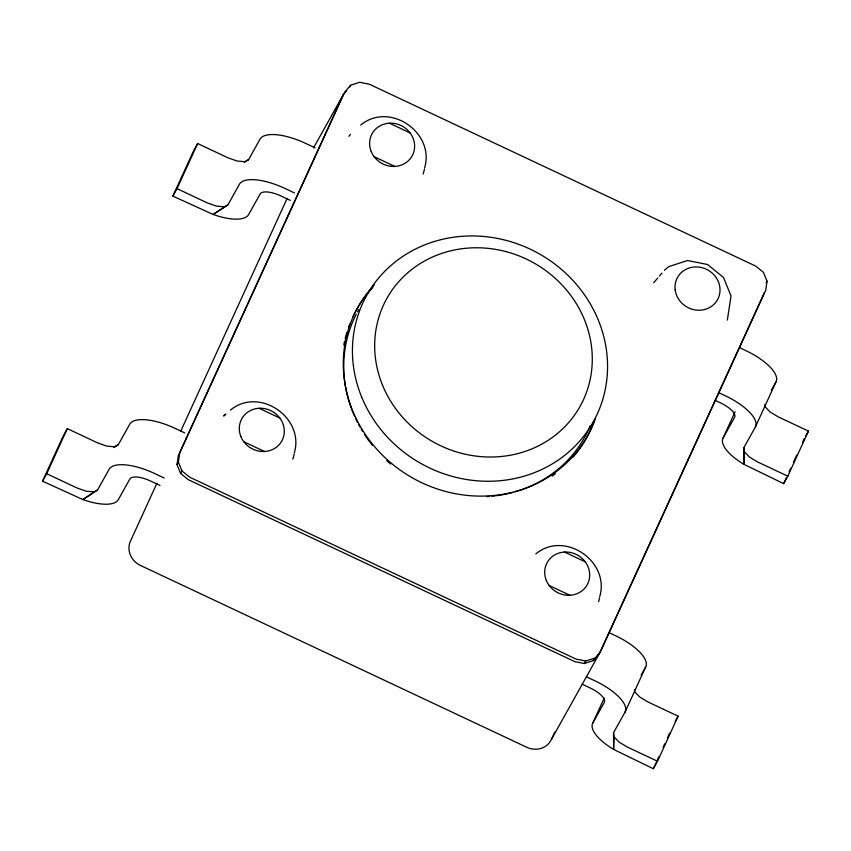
<?xml version="1.0" encoding="UTF-8"?>
<svg xmlns="http://www.w3.org/2000/svg" width="851" height="851" viewBox="0 0 851 851"><rect width="100%" height="100%" fill="white"/><g stroke="black" fill="none" stroke-linecap="round" stroke-linejoin="round"><path stroke-width="1.28" d="M609.359 632.793L615.284 635.58A41.976 15.616 24.6 0 1 645.611 667.12L624.996 712.213L613.539 732.711L614.114 736.913L613.592 749.412L653.345 768.719L657.515 761.262L678.13 716.17L647.93 701.947L639.771 697.054L634.729 691.81L634.442 689.714M739.679 347.708L745.604 350.506A41.976 15.616 24.6 0 1 775.931 382.035L755.316 427.138L743.859 447.637L744.434 451.828L743.912 464.338L783.665 483.634L787.835 476.188L808.45 431.085L778.25 416.873L770.091 411.98L765.049 406.735L764.762 404.64M764.283 292.85L599.359 653.621L593.37 660.589L584.36 663.514L574.744 661.61L188.252 479.666L180.614 473.443L176.987 464.572L178.359 455.434L343.283 94.652L346.708 90.674M176.987 464.572L178.38 462.093L179.752 452.945L344.676 92.174L350.665 85.206L359.675 82.281L369.291 84.185L755.784 266.129L763.421 272.352L767.049 281.224L765.677 290.361L600.753 651.143L593.37 660.589M294.318 452.881C304.839 417.394 258.949 386.311 230.419 410.139M424.638 167.807C435.159 132.32 389.269 101.237 360.739 125.054M599.721 596.657C610.241 561.171 564.351 530.088 535.822 553.905M727.35 320.082L731.03 295.946L723.478 277.469L707.553 264.501L687.523 260.534L668.737 266.629L664.408 270.288M160.009 485.474L150.521 481.006A19.073 7.095 24.6 0 0 129.799 479.102L118.342 499.601A41.976 15.616 24.6 0 1 82.834 499.548L42.55 481.177L63.165 436.084L67.335 428.627L97.525 442.839L106.62 446.073L114.204 446.764L118.257 444.754L129.703 424.255A41.976 15.616 24.6 0 1 175.306 428.457L184.795 432.925M290.329 200.4L280.841 195.932A19.073 7.095 24.6 0 0 260.119 194.017L248.662 214.516A41.976 15.616 24.6 0 1 213.154 214.473L172.87 196.102L193.485 150.999L197.655 143.542L227.845 157.765L236.94 160.988L244.524 161.69L248.577 159.669L260.034 139.17A41.976 15.616 24.6 0 1 305.626 143.383L315.115 147.851M42.55 481.177L46.72 473.72L67.335 428.627M172.87 196.102L177.04 188.645L197.655 143.542M156.924 483.23L130.458 541.151A19.073 17.701 29.2 0 0 140.341 565.383L526.843 747.327A19.073 17.701 29.2 0 0 551.459 739.349L599.359 653.621M180.646 431.351L287.106 198.474M551.459 739.349L554.767 732.105M613.539 732.711L613.592 749.412A41.976 15.616 24.6 0 1 592.828 722.967L604.221 698.043M743.859 447.637L743.912 464.338A41.976 15.616 24.6 0 1 723.148 437.893L735.083 411.778M653.345 768.719L656.057 762.783M657.142 760.411L658.77 756.847M663.11 747.359L664.737 743.795M667.45 737.86L669.62 733.115M783.665 483.634L786.377 477.709M789.09 471.773L790.717 468.21M793.43 462.274L796.685 455.157M802.653 442.105L804.28 438.542M227.962 204.772L213.154 214.473L227.962 204.772L239.408 184.273A41.976 15.616 24.6 0 1 285.011 188.475L294.499 192.943M97.642 489.846L82.834 499.548L97.642 489.846L109.088 469.348A41.976 15.616 24.6 0 1 154.691 473.55L164.179 478.017M313.508 147.936L343.283 94.652M349.74 86.866L350.665 85.206M180.614 473.443L181.997 470.954L178.38 462.093M766.123 282.872L767.049 281.224M584.36 663.514L585.743 661.025L594.753 658.1M723.148 437.893L734.604 417.394A19.073 7.095 24.6 0 0 720.829 403.055L714.893 400.268M771.474 390.013L775.931 382.035M592.828 722.967L604.284 702.469A19.073 7.095 24.6 0 0 590.509 688.14L582.201 684.225M641.154 675.088L645.611 667.12M805.471 436.414L808.45 431.085M675.151 721.488L678.13 716.17M653.696 282.745L657.812 277.958M659.461 276.043L661.94 273.16M223.877 415.831L225.802 414.139L223.76 415.894M244.343 162.445L248.577 159.669M114.023 447.52L118.257 444.754M223.909 206.782L216.324 206.091L207.229 202.857L177.04 188.645M93.589 491.867L86.004 491.165L76.909 487.942L46.72 473.72M585.743 661.025L576.138 659.121L189.645 477.177L181.997 470.954M389.418 123.193L410.118 132.947M374.11 156.669L394.821 166.424M719.063 392.811L724.988 395.598A41.976 15.616 24.6 0 1 755.316 427.138M787.835 476.188L757.635 461.965L749.476 457.072L744.434 451.828M259.098 408.278L279.798 418.022M564.49 552.044L585.201 561.788M243.79 441.754L264.501 451.498M549.193 585.52L569.893 595.264M586.371 676.768L594.668 680.683A41.976 15.616 24.6 0 1 624.996 712.213M657.515 761.262L627.315 747.05L619.156 742.157L614.114 736.913M590.222 425.787A129.735 120.363 29.2 0 1 518.887 490.644M517.653 491.027A129.735 120.363 29.2 0 1 515.174 491.782M512.664 492.474A129.735 120.363 29.2 0 1 491.889 496.207M489.251 496.431A129.735 120.363 29.2 0 1 486.634 496.601M390.609 463.986A129.735 120.363 29.2 0 1 386.705 460.561M372.44 445.424A129.735 120.363 29.2 0 1 370.068 442.392M369.302 441.371A129.735 120.363 29.2 0 1 364.717 434.829M362.558 431.436A129.735 120.363 29.2 0 1 361.186 429.138M359.845 426.819A129.735 120.363 29.2 0 1 358.569 424.479M357.335 422.117A129.735 120.363 29.2 0 1 355.59 418.543M354.495 416.139A129.735 120.363 29.2 0 1 352.963 412.522M352.474 411.32A129.735 120.363 29.2 0 1 356.271 314.21M357.505 311.892A129.735 120.363 29.2 0 1 358.792 309.594M555.341 473.773A131.639 122.14 29.2 0 1 552.214 476.071M343.815 344.985A131.639 122.14 29.2 0 1 344.57 341.198M345.144 338.687A131.639 122.14 29.2 0 1 346.846 332.464M348.442 327.561A131.639 122.14 29.2 0 1 349.782 323.954M352.825 316.891A131.639 122.14 29.2 0 1 372.887 287.447M594.2 420.713A131.639 122.14 29.2 0 1 573.17 457.04M595.594 418.235A131.639 122.14 29.2 0 1 409.15 475.964A131.639 122.14 29.2 0 1 374.28 284.968M348.974 136.309A41.976 38.944 29.2 0 1 350.506 134.256M424.436 169.062A41.976 38.944 29.2 0 1 423.149 174.029M294.116 454.136A41.976 38.944 29.2 0 1 292.829 459.115M599.508 597.913A41.976 38.944 29.2 0 1 598.615 601.657M382.514 385.141A110.651 102.663 29.2 0 0 569.085 422.085A110.651 102.663 29.2 0 0 498.824 249.971A110.651 102.663 29.2 0 0 382.514 385.141M361.632 397.002A129.735 120.363 29.2 0 0 580.371 440.307A129.735 120.363 29.2 0 0 497.995 238.525A129.735 120.363 29.2 0 0 361.632 397.002M675.162 289.797A22.892 21.243 29.2 0 0 711.032 306.679A22.892 21.243 29.2 0 0 706.351 269.246A22.892 21.243 29.2 0 0 675.162 289.797M371.227 151.584A22.892 21.243 29.2 0 0 409.831 159.222A22.892 21.243 29.2 0 0 395.29 123.618A22.892 21.243 29.2 0 0 371.227 151.584M240.907 436.659A22.892 21.243 29.2 0 0 279.511 444.307A22.892 21.243 29.2 0 0 264.969 408.693A22.892 21.243 29.2 0 0 240.907 436.659M546.31 580.435A22.892 21.243 29.2 0 0 584.903 588.073A22.892 21.243 29.2 0 0 570.372 552.469A22.892 21.243 29.2 0 0 546.31 580.435"/></g></svg>
